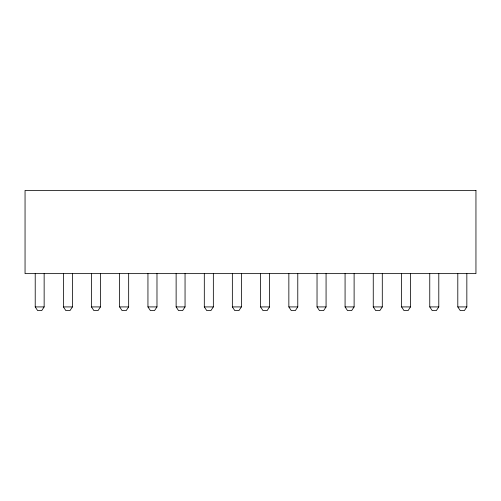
<?xml version="1.0" encoding="UTF-8"?>
<svg xmlns="http://www.w3.org/2000/svg" width="501" height="501" viewBox="0 0 501 501"><rect width="100%" height="100%" fill="white"/><g stroke="black" fill="none" stroke-linecap="round" stroke-linejoin="round"><path stroke-width="0.75" d="M44.144 273.634L44.144 306.919L41.74 310.576L37.625 310.576L35.22 306.919L35.22 273.634M185.051 273.634L185.051 306.919L182.646 310.576L178.531 310.576L176.127 306.919L176.127 273.634M297.776 273.634L297.776 306.919L295.371 310.576L291.256 310.576L288.852 306.919L288.852 273.634M410.501 273.634L410.501 306.919L408.096 310.576L403.981 310.576L401.577 306.919L401.577 273.634M72.438 273.634L72.438 306.919L70.002 310.576L65.838 310.576L63.402 306.919L63.402 273.634M100.482 273.634L100.482 306.919L98.039 310.576L93.881 310.576L91.445 306.919L91.445 273.634M128.663 273.634L128.663 306.919L126.221 310.576L122.062 310.576L119.626 306.919L119.626 273.634M156.982 273.634L156.982 306.919L154.546 310.576L150.381 310.576L147.945 306.919L147.945 273.634M213.345 273.634L213.345 306.919L210.908 310.576L206.744 310.576L204.308 306.919L204.308 273.634M241.388 273.634L241.388 306.919L238.946 310.576L234.787 310.576L232.351 306.919L232.351 273.634M269.569 273.634L269.569 306.919L267.127 310.576L262.969 310.576L260.533 306.919L260.533 273.634M326.07 273.634L326.07 306.919L323.633 310.576L319.469 310.576L317.033 306.919L317.033 273.634M354.113 273.634L354.113 306.919L351.671 310.576L347.512 310.576L345.076 306.919L345.076 273.634M382.294 273.634L382.294 306.919L379.852 310.576L375.694 310.576L373.258 306.919L373.258 273.634M438.795 273.634L438.795 306.919L436.358 310.576L432.194 310.576L429.758 306.919L429.758 273.634M466.838 273.634L466.838 306.919L464.396 310.576L460.237 310.576L457.801 306.919L457.801 273.634M35.22 306.919L44.144 306.919M63.402 306.919L72.438 306.919M91.445 306.919L100.482 306.919M119.626 306.919L128.663 306.919M147.945 306.919L156.982 306.919M176.127 306.919L185.051 306.919M204.308 306.919L213.345 306.919M232.351 306.919L241.388 306.919M260.533 306.919L269.569 306.919M288.852 306.919L297.776 306.919M317.033 306.919L326.07 306.919M345.076 306.919L354.113 306.919M373.258 306.919L382.294 306.919M401.577 306.919L410.501 306.919M429.758 306.919L438.795 306.919M457.801 306.919L466.838 306.919M475.95 190.424L25.05 190.424L25.05 273.634L475.95 273.634L475.95 190.424"/></g></svg>
